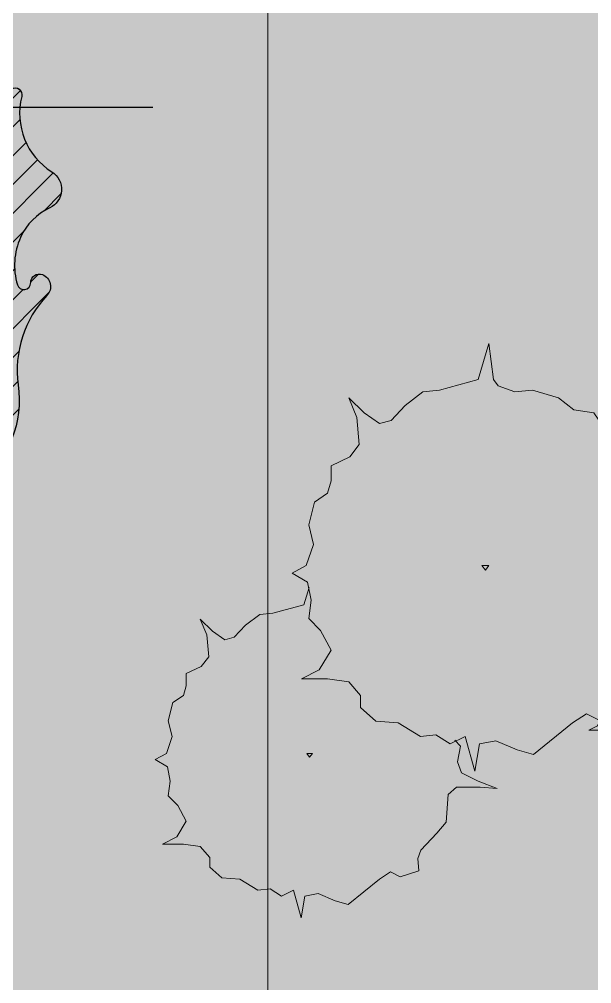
# Model space of a CAD drawing. Header units: millimetres. Extents: x 0 to 71617, y -15450 to 30894.
# Drawn here: x 69710 to 70163, y 13936 to 14699 of the extents above; entities that cross this region are included whole.
import ezdxf

# ---------------------------------------------------------------- set-up
doc = ezdxf.new("R2010")
doc.units = ezdxf.units.MM
doc.layers.add('dwgmodels.com', color=250, linetype='Continuous')
doc.layers.add('tree', color=251, linetype='Continuous', lineweight=0)
pattern_1 = [(217.5000000000001, (0, 0), (8.000156479920525, -244.7066186646712), [0, -193.04, 0, -215.9, 0, -206.375]), (187.5, (0, 0), (-224.7616415690009, -358.4125502841774), [0, -104.14, 0, -173.99, 0, -66.67500000000001]), (147.5000000000001, (156.21, 1.88983318762554e-13), (-395.496185120729, -0.7185923392733595), [0, -63.5, 0, -228.6, 0, -298.45]), (137.5000000000001, (156.21, 1.88983318762554e-13), (-381.7782262361485, -111.4646616286086), [0, -31.75, 0, -149.86, 0, -171.45])]

# ---------------------------------------------------------------- blocks, each defined once
blk = doc.blocks.new('trees top 012')
at = {"layer": 'dwgmodels.com'}
h = blk.add_hatch(dxfattribs=at)
h.set_pattern_fill('ANSI31', color=0, scale=0.02, style=0)
h.set_pattern_definition([(45, (-86.29327647490095, -58.07616994907147), (-0.04490128060534576, 0.04490128060534577), [])])
edge = h.paths.add_edge_path(flags=16)
edge.add_arc((-0.2058768048203348, 2.711881212163014), 0.279387601484564, 180.0598536558406, 239.5319078020225)
edge.add_arc((-0.2180901789200931, 2.691120588253305), 0.2553008829031422, 239.5319078020154, 312.5762618412466)
edge.add_arc((0.1469049574740211, 2.293861150253626), 0.2841771154166837, 103.35943208129589, 132.5762618412467, ccw=False)
edge.add_arc((0.04985340899266077, 2.702524196907795), 0.1358520368612248, 283.3594320812985, 417.7624293085739)
edge.add_arc((0.09093495430241205, 2.479027824378754), 0.3398583124529136, 64.15659649912828, 84.70114526881599, ccw=False)
edge.add_arc((0.3781793466533827, 3.072074467052758), 0.3190905940064416, 244.1565965005169, 291.8869369452579)
edge.add_arc((0.2776831302271034, 3.322231447342823), 0.5886791774142698, 291.8869369452748, 294.6288763587881)
edge.add_arc((0.64198526099986, 2.860770989410454), 0.139935192316655, 211.763717597178, 240.9926625228912)
edge.add_arc((0.8257613808942494, 2.623030973050248), 0.2768160805126054, 155.3714477407938, 184.5784564515696)
edge.add_arc((0.7800052023602007, 2.619366833780887), 0.2309134249181306, 184.5784564519811, 290.5756712230556)
edge.add_arc((1.162734300776364, 1.59981829612844), 0.8581048409542483, 99.51854225026102, 110.575671223053, ccw=False)
edge.add_arc((0.9975961897872452, 2.584686658708769), 0.1405123466170019, 279.518542250269, 313.3855787780923)
edge.add_arc((1.162132499660515, 4.178493885973459), 1.697287667444727, 267.7032928194046, 271.5897462892484)
edge.add_arc((1.209659175883175, 2.466032501196004), 0.0158331045111487, 47.785043254450215, 91.58974628918719, ccw=False)
edge.add_arc((1.305279884821317, 2.571432145518777), 0.1264778402583939, 227.7850432544419, 277.0543552803325)
edge.add_arc((1.788696145847112, 2.63755227126461), 0.50560950993256, 202.2735341231111, 210.0032857384223)
edge.add_arc((1.473209011246226, 2.307713780334232), 0.1445839276639009, 147.8171942949798, 298.6973372449986)
edge.add_arc((1.773720554727149, 2.197358227247541), 0.2316709463641202, 184.0764526603539, 257.9463790683362)
edge.add_arc((1.762127408708764, 2.143066652568962), 0.1761553979503435, 257.9463790684885, 315.7055166110757)
edge.add_arc((1.921205499787533, 2.240155428621463), 0.2225652950165475, 261.4750468844877, 278.2838317346481)
edge.add_arc((1.88155474842597, 2.002550681818214), 0.07378884374355843, -2.743225691089492, 13.608568481029579, ccw=False)
edge.add_arc((2.121626907087546, 1.991047639179868), 0.1665587407135545, 177.256774325643, 243.8669613674349)
edge.add_arc((2.307138080341517, 1.730830717831431), 0.2815429493109561, 156.8501865564639, 204.6365274785288)
edge.add_arc((2.041202056408878, 1.608870561171571), 0.01102541643899687, -54.25140936857753, 24.636527479163988, ccw=False)
edge.add_arc((2.150034963985178, 1.457684272820629), 0.1752590315346481, 125.7485906314592, 243.2875582122439)
edge.add_arc((1.922108884032212, 1.004748757362108), 0.3317921286912233, 44.24882534270989, 63.28755821224371, ccw=False)
edge.add_arc((2.258087373182263, 1.332031086519599), 0.1372444030952734, 224.2488253427027, 280.4316380522941)
edge.add_arc((1.335288394294253, 1.560844048326786), 1.015076627564102, 331.2131641027734, 338.9989110777855, ccw=False)
edge.add_arc((2.343451127126713, 1.006903496371507), 0.1352460362884076, 151.2131641027725, 260.7170542265009)
edge.add_arc((2.504971435495193, 0.8762783673364396), 0.1833590022498504, 180.8905046847824, 234.0813886745693)
edge.add_arc((2.560954880916938, 0.6313352383945485), 0.1898699299109732, 149.4708006119004, 244.6255703287335)
edge.add_arc((2.392797615636582, 0.2767885836457893), 0.2025331743837131, 17.194344734127412, 64.62557032860451, ccw=False)
edge.add_arc((2.550524843615506, 0.2074948826897014), 0.134022531661617, 74.52738082771126, 176.8451424205098)
edge.add_arc((2.598949928733717, 0.2048257710347059), 0.1825211195352094, 176.8451424202145, 233.9154064297628)
edge.add_arc((2.605343510860834, -0.03069930879448179), 0.143943359622319, 142.3021665266092, 205.3471006369713)
edge.add_arc((2.542219440573433, -0.3092146301430319), 0.2269944880989463, 107.1571733420803, 164.0367833431973)
edge.add_arc((2.499215164630769, -0.2969132253256817), 0.1822653889594306, 164.0367833431792, 228.0440454232191)
edge.add_arc((2.456299825690834, -0.3446492840807878), 0.1180745981728981, 228.0440454232169, 269.99998930149)
edge.add_arc((2.584986161992873, -0.5536798856404701), 0.1575854478603129, 144.7471860984789, 271.6166010793826)
edge.add_arc((2.592858768856573, -0.8326277659990495), 0.1214735027135328, 36.44608196056089, 91.61660107947802, ccw=False)
edge.add_arc((2.707686594774103, -1.061714602956066), 0.3017357712817214, 93.25120260619296, 133.065255870094)
edge.add_arc((2.600318454377913, -0.9468389573061842), 0.1444960449540117, 133.0652558698139, 260.831103029643)
edge.add_arc((5.446420887727939, -2.697724283881534), 3.289120303451513, 150.7280061886465, 157.4906213822153)
edge.add_arc((2.319944291098778, -1.554200471874218), 0.1452944651897671, 52.75699716324416, 128.0527054152432)
edge.add_arc((2.340956472547489, -1.581043903558729), 0.1793837830743345, 128.0527054165332, 168.0332025730032)
edge.add_arc((2.279119370259252, -1.56793747034903), 0.1161729785320155, 168.0332025729985, 208.2311179012263)
edge.add_arc((2.443991530216366, -1.984674023671424), 0.4497742738838242, 126.450887941018, 155.8328140907342)
edge.add_arc((2.027683247568007, -1.797864171160555), 0.006526621575256952, 249.5380395704639, 335.8328140908162, ccw=False)
edge.add_arc((1.968382709836845, -1.956792246878628), 0.1631044104520708, 69.538039570426, 154.0317330426448)
edge.add_arc((1.738057010250245, -2.054854434245556), 0.1890177717863929, 63.72010999997379, 91.21857285710678)
edge.add_arc((1.736668920834404, -1.989598038004694), 0.1237466139709269, 91.21857285745399, 174.5116145428063)
edge.add_arc((1.650905226589899, -2.10102387325896), 0.128815038485691, 106.8854978033944, 204.0962191714085)
edge.add_arc((1.713436923246647, -2.552213382701503), 0.4374064576985298, 114.3176646790103, 132.3149684273258)
edge.add_arc((2.067152028676659, -2.940737252084347), 0.9628255027374214, 132.314968427068, 143.3952420308032)
edge.add_arc((1.159543418808667, -2.480733281723396), 0.1765307081922969, 40.27552343464786, 81.97667575987727)
edge.add_arc((1.149861857463307, -2.549418278834054), 0.245894686294586, 81.97667576007058, 132.5264690475869)
edge.add_arc((0.4541444462563504, -1.7908797759004), 0.7833785411282072, 293.3952922779356, 312.52646904758905, ccw=False)
edge.add_arc((0.8422197315593536, -2.687871048126759), 0.1939626324203485, 113.3952922779389, 138.9767829661054)
edge.add_arc((0.6511601768108193, -2.676963581229614), 0.1246996079574289, 68.98162612421399, 107.7203985244973)
edge.add_arc((0.655079772945399, -2.689230219390815), 0.137577249264597, 107.7203985228672, 107.8206864210872)
edge.add_arc((0.4979741321075863, -2.633207369950242), 0.1372711632367375, 33.09464348892188, 119.2593203864716)
edge.add_arc((0.4979741321057531, -2.633207369949773), 0.1372711632354245, 119.2593203858998, 203.9003824390446)
edge.add_arc((0.3032524455095853, -2.598024044400354), 0.1141750801748346, 232.89839691761068, 307.3205556899733, ccw=False)
edge.add_arc((0.1408550792645258, -2.812739365999612), 0.155037798218452, 52.89839691917128, 139.5517274521154)
edge.add_arc((-0.2365113940185353, -2.934359503133017), 0.3415465635239899, 40.58518972247466, 60.58917719883289)
edge.add_arc((0.001557697612696529, -2.51204147470925), 0.1432517548743489, 195.8235223199354, 240.5891771989618, ccw=False)
edge.add_arc((-0.2548510373108712, -2.584711541949275), 0.1232559898869926, 15.82352231994, 150.9232919804893)
edge.add_arc((-0.2220383361163982, -2.602957389631776), 0.1608004211295863, 150.9232919804905, 166.4808112023746)
edge.add_arc((-0.410011400971797, -2.768023685392485), 0.2051099880606141, 81.12954372009061, 81.16487630246398)
edge.add_arc((-0.4216933618538263, -2.843179749286513), 0.2811685322886783, 81.1648750217046, 121.4689138177093)
edge.add_arc((-0.5871326912715631, -2.572878223072394), 0.0357432642602598, 267.63168780203716, 301.46891381772053, ccw=False)
edge.add_arc((-0.5849573773146659, -2.520281560519358), 0.08838489134880022, 201.9189178969903, 267.6316878020437, ccw=False)
edge.add_arc((-0.9785045273565487, -2.678637460504731), 0.3358272611954989, 21.91891789699039, 45.66459959050102)
edge.add_arc((-0.4859810988321556, -2.1745534138566), 0.3689280535986376, 218.6932037114517, 225.6645995904974, ccw=False)
edge.add_arc((-0.7189754195697589, -2.361171691667508), 0.07041049111849508, 178.3211556266668, 218.693203711472, ccw=False)
edge.add_arc((-1.020221268055778, -2.35234225098533), 0.2309647239421034, 358.3211556266501, 388.9812455686503)
edge.add_arc((-0.9080774836613585, -2.290227913904715), 0.1027679250379719, 28.98124556870578, 206.0652531262733)
edge.add_arc((-1.000680306212914, -2.335523952573645), 0.0003194838130303426, -23.398751291832014, 26.065253124650326, ccw=False)
edge.add_arc((-0.6918717884560834, -2.469149340828331), 0.3361600029694264, 156.6012487082525, 158.0683699902338)
edge.add_arc((-1.089592870128968, -2.531784283518725), 0.2068638140393481, 65.46837611148378, 73.33335395621567)
edge.add_arc((-1.406341443756816, -2.268232078983118), 0.3817182679559003, 350.1380380508285, 358.9421418759105)
edge.add_arc((-1.142339154016597, -2.273106935523835), 0.1176709744375403, 358.9421418785198, 476.8377356327164)
edge.add_arc((-1.334049290518507, -2.242070699049464), 0.1570863899039913, 28.08787956469945, 53.75683194282725)
edge.add_arc((-1.373875964977827, -2.053349709479747), 0.1464798881531024, 334.9467446084162, 454.622028762366)
edge.add_arc((-1.389597281101558, -1.858887423665394), 0.04861685806478162, 209.731309232156, 274.6220287620229, ccw=False)
edge.add_arc((-1.587764128049841, -1.972063361394255), 0.1795911437893032, 29.73130923214807, 138.3339790924696)
edge.add_arc((-1.343165964905694, -1.69495305794608), 0.41028500773806, 187.1288854818698, 202.6075265398856, ccw=False)
edge.add_arc((-2.028268992694422, -1.78063792409462), 0.280155471211556, 7.128885481801722, 109.3524136150513)
edge.add_arc((-1.86249499092645, -1.330662331528224), 0.3183480580502603, 173.6844252864824, 215.6734529778359, ccw=False)
edge.add_arc((-2.487798626978488, -1.261456114198779), 0.3107736613148792, 353.6844252863008, 408.8726551792375)
edge.add_arc((-1.855189673004602, -0.5369811255640258), 0.6510257449051812, 190.6952039775792, 228.8726551792382, ccw=False)
edge.add_arc((-1.840503910730561, -0.5342074951360942), 0.6659711334688929, 174.9392898635177, 190.6952039775788, ccw=False)
edge.add_arc((-2.480706951923153, -0.3441125629414259), 0.1333770761293948, 259.9950663552954, 318.1396433496167)
edge.add_arc((-2.594832545498434, -0.2418559707698336), 0.2866123910912463, 318.1396433486827, 391.2799860807874)
edge.add_arc((-2.031421617366036, 0.100433742011397), 0.3726251392533679, 196.2646195946534, 211.2799860807936, ccw=False)
edge.add_arc((-2.523305078435698, -0.04307339440845936), 0.13976498309219, 16.26461959464423, 72.48315100851788)
edge.add_arc((-2.786772842543343, 0.07601299705944342), 0.3058647850825804, 2.660482496529282, 49.67890996306526)
edge.add_arc((-2.744997061452011, 0.5390741109223782), 0.2778770746688241, 304.1875866234559, 335.5356414510259)
edge.add_arc((-2.766151615868864, 0.5486989088407839), 0.3011182430462049, 335.5356414522544, 376.7931037364787)
edge.add_arc((-2.585636140978082, 0.6031760369813597), 0.1125616357223339, 16.79310373647503, 51.19979596412706)
edge.add_arc((-2.901522559975263, 0.8750392157239162), 0.42804974159704, 334.5208031495454, 367.8575071693809)
edge.add_arc((-2.235398149621531, 0.9669681310341218), 0.2443881035152209, 129.502509025616, 187.8575071693307, ccw=False)
edge.add_arc((-2.499980579701784, 1.287903649157947), 0.1715487535924176, 309.5025090256184, 389.0450447829127)
edge.add_arc((-2.342870045578678, 1.564633794418654), 0.1935753044165572, 267.887344464658, 393.5167648434791)
edge.add_arc((-2.138166582438302, 1.70021021451501), 0.05195366232220914, 74.38023285273567, 213.5167648435331, ccw=False)
edge.add_arc((-1.988748920999612, 2.234652205799286), 0.5029822615444139, 254.3802328527354, 315.971111561821)
edge.add_arc((-2.204392407059942, 2.443106923088799), 0.8029080561011651, 315.9711115618211, 330.2993083923709)
edge.add_arc((-1.61895758266698, 2.109171428918003), 0.1289296826505686, 330.2993083923719, 425.9400568645205)
edge.add_arc((-1.468195516073479, 1.410071904866662), 0.822709220769575, 84.18720607947313, 96.8551587706429, ccw=False)
edge.add_arc((-1.370078379962678, 2.373876463092905), 0.1460767199088973, 264.1872060795134, 409.1501317922356)
edge.add_arc((-0.8590430823734181, 2.186611431547895), 0.5111686022266765, 111.14565083473201, 144.3726614842924, ccw=False)
edge.add_arc((-3.959545658493965, 10.20272927544393), 8.083670634882912, 291.1456508347929, 293.7385587848049)
edge.add_arc((-0.4637985594520302, 2.822739615076799), 0.2423580601086877, 184.6711501499032, 194.7006133648731)
edge.add_arc((-0.5914584622720014, 2.789247205833519), 0.1103777878520969, 194.7006133657707, 279.8302069325952)
edge.add_arc((-0.6192700430516567, 2.949754518583042), 0.2732767794743083, 279.830206934785, 299.3646761224172)
edge = h.paths.add_edge_path()
edge.add_line((-0.4095992988482919, 2.75816294569389), (-0.4221565989683711, 2.689467786075419))
edge.add_arc((-0.2371453295370998, 2.655648197493797), 0.1880769374176447, 169.640850334358, 239.5319078020178)
edge.add_arc((-0.2493587036368723, 2.634887573584123), 0.1639902188362373, 239.5319078020168, 312.5762618412423)
edge.add_arc((0.1156364327572277, 2.237628135584423), 0.3754877794836063, 103.3594320812922, 132.5762618412448, ccw=False)
edge.add_arc((0.01858488427589577, 2.646291182238592), 0.04454137279429747, 283.3594320812996, 424.6120786452056)
edge.add_arc((-0.1663433924529443, 2.256621149339026), 0.475866310716804, 64.61207864521455, 85.47822861930209)
edge.add_arc((-0.125957896143845, 2.767286627283873), 0.03639360248817201, 121.95044930511631, 265.47822861930797, ccw=False)
edge.add_arc((0.04347851011405623, 2.495609160104834), 0.356576896771939, 102.53402107249741, 121.9504493051252, ccw=False)
edge.add_arc((0.05966642959371882, 2.42279480970732), 0.4311689765183323, 64.1565965005185, 102.5340210724977, ccw=False)
edge.add_arc((0.3469108219366035, 3.015841452383562), 0.2277799299395137, 244.156596500518, 291.8869369452569)
edge.add_arc((0.2464146055104948, 3.265998432673634), 0.4973685133472829, 291.8869369452589, 305.4301393941329)
edge.add_arc((0.5484883011936432, 2.841412628280914), 0.02370885414768668, -30.649675680397195, 125.4301393941451, ccw=False)
edge.add_arc((0.6107167362900014, 2.804537974734643), 0.04862452824730601, 149.3503243196121, 252.8291000816102)
edge.add_arc((0.5766181017291814, 2.694184705679817), 0.06687681750243443, -30.313920556265998, 72.82910008161701, ccw=False)
edge.add_arc((0.7944928561778255, 2.56679795838307), 0.1855054164461967, 149.6860794437263, 184.5784564519815)
edge.add_arc((0.7487366776434214, 2.563133819111684), 0.1396027608512055, 184.5784564519809, 290.5756712230551)
edge.add_arc((1.131465776059599, 1.543585281459244), 0.949415505021175, 99.51854225026221, 110.57567122305429, ccw=False)
edge.add_arc((0.9663276650704802, 2.528453644039573), 0.04920168255007541, 279.5185422502612, 443.4081160271757)
edge.add_arc((0.9834466598307472, 2.676592577632924), 0.09992310957979525, 202.4947090795199, 263.4081160271727, ccw=False)
edge.add_arc((0.9109632448785447, 2.646576805627042), 0.0214706270681389, 76.02460532724172, 202.4947090795302, ccw=False)
edge.add_arc((0.253804788735124, 0.006027889869017145), 2.742565225385453, 73.6279336885678, 76.02460532724172, ccw=False)
edge.add_arc((1.009541130150296, 2.578429333277747), 0.061448554334582, -3.3254483172343043, 73.62793368856683, ccw=False)
edge.add_arc((1.043417812430746, 2.576460919092547), 0.02751473261148258, 289.929157501788, 356.67455168276535, ccw=False)
edge.add_arc((1.058535011410981, 2.534766425337622), 0.01683569596015089, 109.9291575017707, 267.3913103404923)
edge.add_arc((1.130863974945612, 4.12226087130432), 1.605977003377812, 267.3913103404668, 271.5897462891849)
edge.add_arc((1.178390651166396, 2.409799486526794), 0.1071437685780828, 47.785043254451125, 91.58974628918702, ccw=False)
edge.add_arc((1.274011360104538, 2.515199130849588), 0.03516717619147879, 227.7850432544411, 349.0544585008753)
edge.add_arc((1.425369208119804, 2.485927416321019), 0.1189951779266965, 130.9945213199434, 169.0544585008762, ccw=False)
edge.add_arc((1.358955958844973, 2.562341876152907), 0.01775344072982867, -27.680480081324788, 130.9945213199265, ccw=False)
edge.add_arc((1.497470144666337, 2.489680489316306), 0.1386622132526665, 152.3195199186636, 199.4182906433005)
edge.add_arc((1.757427621131427, 2.581319256593162), 0.4142988458654584, 199.4182906432997, 210.2064867169585)
edge.add_arc((1.323010036534114, 2.328416337927187), 0.08837254189908456, -32.89864613797391, 30.206486716955908, ccw=False)
edge.add_arc((1.44194048652848, 2.251480765666059), 0.05327326359832443, 147.1013538620257, 319.7268618513275)
edge.add_arc((1.535319266878645, 2.172365035569072), 0.0691150339160359, -8.576724901348086, 139.7268618513338, ccw=False)
edge.add_arc((1.742452030009872, 2.141125212578928), 0.1403602822976723, 171.4232750986567, 257.9463790684877)
edge.add_arc((1.730858883991985, 2.086833637899751), 0.08484473388340627, 257.9463790684905, 333.2197055588271)
edge.add_arc((1.83136990346199, 2.03610525006647), 0.02774227410180782, 68.38588885796361, 153.2197055588202, ccw=False)
edge.add_arc((1.889936975069944, 2.183922413952239), 0.1312546309497113, 248.3858888579595, 282.4938414888321)
edge.add_arc((1.93411728015802, 1.98453651719003), 0.07296739329190909, 24.508395937751516, 102.49384148883479, ccw=False)
edge.add_arc((1.850286223711251, 1.946317667127346), 0.1650995078073935, -2.743225674360815, 24.508395937748617, ccw=False)
edge.add_arc((2.090358382370766, 1.934814624510658), 0.0752480766466226, 177.2567743256398, 263.9959144074606)
edge.add_arc((2.0772371863318, 1.81006035738703), 0.05019431232555776, -34.2930779296982, 83.9959144074586, ccw=False)
edge.add_arc((2.275869555624695, 1.674597703165766), 0.1902322852454681, 145.706922070294, 204.6365274791867)
edge.add_arc((2.009933531692099, 1.552637546502361), 0.1023360805059251, -54.25140936854291, 24.636527479188715, ccw=False)
edge.add_arc((2.118766439268398, 1.401451258151425), 0.08394836746771625, 125.7485906314597, 243.2875582122434)
edge.add_arc((1.890840359315419, 0.9485157426929121), 0.4231027927581506, 44.24882534270802, 63.28755821224172, ccw=False)
edge.add_arc((2.226818848465484, 1.27579807185041), 0.04593373902835982, 224.2488253427011, 334.4784177021)
edge.add_arc((2.30458291348441, 1.238670552542104), 0.0402387768816298, 21.424339417373574, 154.4784177021075, ccw=False)
edge.add_arc((2.174457755750424, 1.187611283031579), 0.1800229164620665, -20.010825995581683, 21.424339417383578, ccw=False)
edge.add_arc((1.304019869577445, 1.504611033657611), 1.106387291631064, 331.2131641027727, 339.9891740044181, ccw=False)
edge.add_arc((2.312182602409933, 0.9506704817023035), 0.04393537222148297, 151.2131641027746, 268.1734940117352)
edge.add_arc((2.308432104176376, 0.833060726412981), 0.07373416834111711, -4.502852531161693, 88.17349401173823, ccw=False)
edge.add_arc((2.473702910779508, 0.8200453526651472), 0.09204833818187767, 175.4971474688424, 247.6978328154606)
edge.add_arc((2.417206301283983, 0.6823072247183788), 0.05682630295881999, -43.62448422799139, 67.69783281546239, ccw=False)
edge.add_arc((2.529686356200344, 0.5751022237247199), 0.09855926584355407, 136.3755157720101, 244.6255703286034)
edge.add_arc((2.361529090919802, 0.2205555689765788), 0.2938438384506492, 11.921808418520527, 64.62557032860411, ccw=False)
edge.add_arc((2.549260514851625, 0.2601914202109867), 0.1019738610322239, -36.46409592587361, 11.921808418520015, ccw=False)
edge.add_arc((2.580818829366592, 0.2368700856440853), 0.06273342447747701, 234.2793641152955, 323.5359040741276, ccw=False)
edge.add_arc((2.51925631889786, 0.1512618680198727), 0.04271186759385738, 54.27936411529122, 176.8451424202233)
edge.add_arc((2.567681404016952, 0.1485927563655096), 0.0912104554682979, 176.8451424202119, 254.1018150234606)
edge.add_arc((2.456742881242619, -0.2409067831037746), 0.3137799729150619, 51.18404536166821, 74.10181502346171, ccw=False)
edge.add_arc((2.62143817840473, -0.03618390940147265), 0.05103295404663376, -39.57178828228092, 51.184045361670485, ccw=False)
edge.add_arc((2.64262302736546, -0.05369197776708745), 0.02354968125419003, 205.8696943098342, 320.4282117177118, ccw=False)
edge.add_arc((2.574074986144694, -0.08693232345772373), 0.05263269555852841, 25.86969430984126, 207.5978340435002)
edge.add_arc((2.600809924100943, -0.07295692251575758), 0.08280004113305248, 207.5978340435029, 272.8575031848038)
edge.add_arc((2.607036478659381, -0.1977020021079881), 0.04210033862673768, -35.05753248237511, 92.85750318479279, ccw=False)
edge.add_arc((2.59230011640139, -0.1873614224556519), 0.06010278179829313, 245.4492353596284, 324.94246751762205, ccw=False)
edge.add_arc((2.510950915856597, -0.3654476448122992), 0.1356838240319826, 65.44923535962886, 164.0367833431779)
edge.add_arc((2.46794663991399, -0.353146239994885), 0.09095472489250243, 164.0367833431807, 228.0440454232199)
edge.add_arc((2.425031300974041, -0.4008822987499983), 0.02676393410595636, 228.0440454232242, 337.9200345873003)
edge.add_arc((2.572366893305556, -0.4606490740374056), 0.1322324312485144, 90.2618085954889, 157.9200345873018, ccw=False)
edge.add_arc((2.572051757032455, -0.3916832224036426), 0.0632658596181861, -41.83141278183223, 90.26180859549208, ccw=False)
edge.add_arc((7.526143669762902, -4.82604243770551), 6.585536162559477, 138.1685872181677, 139.7053247618444)
edge.add_arc((2.553717637275753, -0.6099129003090411), 0.06627478379402287, 139.7053247618436, 271.616601079499)
edge.add_arc((2.561590244139808, -0.8888607806682742), 0.2127841667804738, 2.8494304821292076, 91.61660107949137, ccw=False)
edge.add_arc((2.738669797442014, -0.8800470028181095), 0.03548540514436256, -104.66386662178559, 2.849430482130117, ccw=False)
edge.add_arc((2.676418070055874, -1.11794761762588), 0.2104251072142527, 75.33613337820478, 133.0652558698141)
edge.add_arc((2.569049929661134, -1.003071971975388), 0.05318538088709203, 133.0652558698159, 270.6645622695708)
edge.add_arc((2.570552858992471, -1.132642442510608), 0.07639380583397933, -29.681515582051702, 90.66456226957479, ccw=False)
edge.add_arc((5.415152363010378, -2.753957298552272), 3.197809639384457, 150.3184844179456, 158.6416380826736)
edge.add_arc((2.387667746646471, -1.570036369858769), 0.05293363988547052, 202.1996218447676, 338.6416380826708, ccw=False)
edge.add_arc((2.288675766386092, -1.610433486543386), 0.05398380112534154, 22.19962184476294, 128.052705416525)
edge.add_arc((2.309687947830682, -1.637276918227926), 0.08807311900737329, 128.0527054165339, 168.0332025730033)
edge.add_arc((2.247850845542459, -1.624170485018219), 0.02486231446507756, 168.0332025730046, 271.9314417418748)
edge.add_arc((2.249848162739752, -1.683398000017611), 0.03439886852168157, -65.50682298635422, 91.93144174187859, ccw=False)
edge.add_arc((2.412723005499984, -2.040907038340123), 0.3584636098170557, 114.4931770136462, 155.8328140908141)
edge.add_arc((1.996414722851227, -1.854097185829758), 0.09783728564218003, 249.5380395704246, 335.83281409081206, ccw=False)
edge.add_arc((1.937114185120066, -2.013025261547831), 0.07179374638513461, 69.53803957043145, 202.6990871583044)
edge.add_arc((1.833594231929851, -2.05632665813166), 0.04041762404858208, -156.64300174863092, 22.699087158307975, ccw=False)
edge.add_arc((1.706788485534616, -2.111087448915008), 0.09770710771973493, 23.3569982513669, 91.21857285745473)
edge.add_arc((1.705400396117625, -2.045831052673897), 0.03243594990399494, 91.21857285745611, 193.6046259861182)
edge.add_arc((1.621694055360166, -2.066088901778748), 0.05368682253952651, -91.2927527862746, 13.604625986119174, ccw=False)
edge.add_arc((1.619636701872054, -2.15725688793048), 0.03750437441685214, 88.70724721372181, 239.6609484168338)
edge.add_arc((1.577094245596996, -2.229945797379877), 0.0467187705188335, -74.48501031054047, 59.66094841683338, ccw=False)
edge.add_arc((1.682168398528205, -2.608446397371793), 0.3460957936312847, 105.5149896894593, 132.3149684270689)
edge.add_arc((2.035883503959894, -2.99697026675355), 0.8715148386705025, 132.3149684270685, 152.1997798347005)
edge.add_arc((1.237617082871125, -2.576088208099506), 0.0309102198993169, 160.3131266659339, 332.19977983470784, ccw=False)
edge.add_arc((1.128274894092428, -2.536966296392904), 0.08522004412559384, 340.3131266659339, 441.9766757600659)
edge.add_arc((1.118593332746514, -2.605651293503243), 0.1545840222276406, 81.97667576006877, 132.5264690475864)
edge.add_arc((0.4228759215395854, -1.847112790569611), 0.8746892051951249, 293.3952922779347, 312.52646904758853, ccw=False)
edge.add_arc((0.8109512068425602, -2.744104062795962), 0.102651968353414, 113.3952922779366, 177.5497839658235)
edge.add_arc((0.6490823045890011, -2.73717762363507), 0.05936505876478926, 296.67916655917, 357.5497839658217, ccw=False)
edge.add_arc((0.6649532959370106, -2.768762182794518), 0.02401717702252578, 141.717196680343, 296.6791665591744, ccw=False)
edge.add_arc((0.6198916520846893, -2.733196595898569), 0.03338894388741879, 321.7171966803439, 467.7203985204364)
edge.add_arc((0.6238112482199796, -2.745463234052082), 0.04626658518746811, 107.7203985204553, 194.8840585916926)
edge.add_arc((0.554128197565845, -2.763983701206044), 0.02583567033943395, -107.9493003255622, 14.884058591695009, ccw=False)
edge.add_arc((0.5648355777393448, -2.73093028212844), 0.06058011598043236, 157.0810881056111, 252.0506996744498, ccw=False)
edge.add_arc((0.4667056073889597, -2.689440384618983), 0.04596049916849586, 337.081088105614, 479.2593203858927)
edge.add_arc((0.4667056073889597, -2.689440384618983), 0.04596049916849528, 119.2593203858928, 204.8411062939943)
edge.add_arc((0.3447031938215162, -2.745919666515306), 0.08848093120103744, -51.573756013435116, 24.841106294003794, ccw=False)
edge.add_arc((0.2719839207888981, -2.654257059069558), 0.2054857442394151, 232.8983969191759, 308.42624398656227, ccw=False)
edge.add_arc((0.1095865545477466, -2.868972380668829), 0.06372713415153934, 52.89839691917071, 181.8030478815322)
edge.add_arc((0.001791363359686216, -2.872365720924499), 0.04412145416264924, -156.31902130668925, 1.8030478815337005, ccw=False)
edge.add_arc((-0.267779918734675, -2.990592517802732), 0.2502358994571973, 23.68097869331504, 60.58917719896795)
edge.add_arc((-0.02971082710408268, -2.568274489378439), 0.2345624189412832, 195.8235223199412, 240.5891771989667, ccw=False)
edge.add_arc((-0.2861195620276504, -2.640944556618479), 0.03194532582005939, 15.82352231993523, 150.92329198049)
edge.add_arc((-0.2533068608331774, -2.659190404300986), 0.06948975706266419, 150.9232919804874, 231.2862847264717)
edge.add_arc((-0.3490146750558836, -2.778594697183443), 0.08353759625054938, -38.11894519059689, 51.286284726469376, ccw=False)
edge.add_arc((-0.3227492083218237, -2.799203481821564), 0.05015201931950622, 255.5798602868025, 321.8810548094017, ccw=False)
edge.add_arc((-0.3295518033702081, -2.825659230718379), 0.0228356881404558, 143.3795350024153, 255.5798602868116, ccw=False)
edge.add_arc((-0.3833545742221531, -2.785671942120722), 0.04419953693367483, 323.3795350024337, 393.6680483205756)
edge.add_arc((-0.4412799302177177, -2.824256699348595), 0.113799323984695, 33.66804832058026, 81.16487502170344)
edge.add_arc((-0.4529618865706055, -2.899412763955709), 0.1898578682217434, 81.16487502170543, 121.46891381771)
edge.add_arc((-0.6184012159883423, -2.62911123774159), 0.1270539283271941, 267.63168780204387, 301.46891381771144, ccw=False)
edge.add_arc((-0.6162259020314451, -2.576514575188561), 0.1796955554157282, 201.9189178969919, 267.631687802045, ccw=False)
edge.add_arc((-1.009773052073314, -2.734870475173942), 0.2445165971285606, 21.91891789699203, 45.66459959050337)
edge.add_arc((-0.5172496235489348, -2.230786428525761), 0.4602387176655984, 218.6932037114566, 225.6645995905025, ccw=False)
edge.add_arc((-0.7502439442865381, -2.417404706336725), 0.1617211551854204, 178.3211556266545, 218.6932037114588, ccw=False)
edge.add_arc((-1.051489792772557, -2.408575265654548), 0.1396540598751797, 358.3211556266534, 388.9812455686542)
edge.add_arc((-0.9393460083781804, -2.346460928573833), 0.01145726097103534, 28.98124556865884, 206.0652531263269)
edge.add_arc((-1.031948830929707, -2.391756967242841), 0.09163014787997685, -23.39875129177011, 26.06525312631271, ccw=False)
edge.add_arc((-0.7231403131729195, -2.525382355497655), 0.2448493389024936, 156.6012487082293, 182.6621874072078)
edge.add_arc((-0.9911878761466255, -2.537845870631841), 0.0234878281572404, -158.8482603216603, 2.6621874072025093, ccw=False)
edge.add_arc((-1.120861394864079, -2.588017298181086), 0.1155531499711221, 21.15173967834738, 88.48142543006865)
edge.add_arc((-1.116570655173504, -2.426165709090533), 0.04635530360134822, 162.4225507144965, 268.4814254300712, ccw=False)
edge.add_arc((-1.437609968475272, -2.324465093669701), 0.2904076038903285, 342.4225507144965, 358.9421418785231)
edge.add_arc((-1.173607678733376, -2.329339950193045), 0.02636031037061218, 358.9421418785174, 487.9684294269039)
edge.add_arc((-1.23478667124553, -2.250945411760974), 0.07308099282268925, 199.9413933072789, 307.9684294269166, ccw=False)
edge.add_arc((-1.365317815240815, -2.298303713712279), 0.06577572583517899, 19.94139330727475, 106.0683649521709)
edge.add_arc((-1.393556822596921, -2.200264244334107), 0.03624965871402785, 97.28203184868022, 286.0683649521699, ccw=False)
edge.add_arc((-1.40514448969563, -2.109582724147465), 0.05516922408461247, 277.2820318486757, 454.6220287620123)
edge.add_arc((-1.420865805818337, -1.915120438334604), 0.1399275221317067, 209.7313092321468, 274.62202876201786, ccw=False)
edge.add_arc((-1.61903265276662, -2.028296376063459), 0.08828047972236289, 29.73130923215043, 155.4316058748803)
edge.add_arc((-1.75688859589485, -1.965272959353932), 0.06329858251748897, 209.2388562854803, 335.4316058748759, ccw=False)
edge.add_arc((-1.374434489622345, -1.751186072615738), 0.5015956718050569, 187.1288854818041, 209.2388562854802, ccw=False)
edge.add_arc((-2.059537517411187, -1.83687093876383), 0.1888448071446161, 7.128885481804152, 110.9246285127252)
edge.add_arc((-2.156000697567166, -1.584584294735727), 0.08125461136784387, 217.0110156099378, 290.9246285127229, ccw=False)
edge.add_arc((-1.893763515642974, -1.386895346198465), 0.4096587221175618, 173.6844252863017, 217.0110156099407, ccw=False)
edge.add_arc((-2.519067151695268, -1.317689128867983), 0.2194629972479456, 353.6844252863007, 408.8726551792381)
edge.add_arc((-1.886458197721367, -0.5932141402332363), 0.74233640897212, 190.6952039775781, 228.8726551792368, ccw=False)
edge.add_arc((-1.87177243544734, -0.5904405098053047), 0.757281797535821, 171.5891968716923, 190.695203977578, ccw=False)
edge.add_arc((-2.562260307315995, -0.488345097648569), 0.05928683023221802, 60.25541778397201, 171.5891968716898, ccw=False)
edge.add_arc((-2.511975476637602, -0.4003455776098193), 0.04206641206127344, 240.2554177839868, 318.1396433486915)
edge.add_arc((-2.626101070215228, -0.2980889854390441), 0.1953017270243322, 318.1396433486843, 391.2799860807884)
edge.add_arc((-2.062690142082801, 0.04420072734216518), 0.4639358033202969, 196.2646195946485, 211.2799860807879, ccw=False)
edge.add_arc((-2.554573603152463, -0.09930640907766985), 0.04845431902525729, 16.26461959464985, 119.7477512741376)
edge.add_arc((-2.589291971171278, -0.0385563293657043), 0.02151665540629174, 165.6932215121269, 299.74775127414796, ccw=False)
edge.add_arc((-2.818041367260278, 0.01977998239052425), 0.2145541210155376, 345.6932215121325, 417.9437744329585)
edge.add_arc((-2.670207978181551, 0.2558470575409757), 0.06398200751466056, 115.04322307261, 237.9437744329557, ccw=False)
edge.add_arc((-2.776265586172784, 0.4828410962484497), 0.1865664106035795, 295.0432230726027, 335.5356414522547)
edge.add_arc((-2.797420140585643, 0.4924658941715805), 0.2098075789792833, 335.5356414522557, 376.7931037364782)
edge.add_arc((-2.616904665694861, 0.5469430223121492), 0.02125097165541084, 16.79310373647245, 180.8215969379171)
edge.add_arc((-2.664700110035156, 0.5462576091319207), 0.0265493870348066, -111.5267688717131, 0.821596937892707, ccw=False)
edge.add_arc((-2.659683220106942, 0.5589762970342562), 0.04022177550606346, 136.4272093114497, 248.4732311282944, ccw=False)
edge.add_arc((-2.932791084691985, 0.8188062010550894), 0.336739077530004, 316.4272093114571, 367.8575071693315)
edge.add_arc((-2.26666667433831, 0.9107351163649184), 0.3356987675821438, 129.5025090256152, 187.8575071693314, ccw=False)
edge.add_arc((-2.531249104418549, 1.231670634488744), 0.08023808952548768, 309.5025090256166, 389.5600828173489)
edge.add_arc((-2.382776455012973, 1.315878072444441), 0.09045174681098853, 87.43104253662852, 209.5600828173513, ccw=False)
edge.add_arc((-2.374138570295599, 1.508400779749188), 0.1022646403498923, 267.4310425366238, 393.5167648435221)
edge.add_arc((-2.169435107155081, 1.643977199845807), 0.1432643263891445, 74.3802328527322, 213.5167648435244, ccw=False)
edge.add_arc((-2.020017445716391, 2.178419191130068), 0.411671597477467, 254.380232852736, 315.9711115618219)
edge.add_arc((-2.235660931776735, 2.386873908419588), 0.7115973920342411, 315.9711115618221, 330.2993083923719)
edge.add_arc((-1.650226107383759, 2.052938414248807), 0.0376190185836399, 330.2993083923639, 476.9568998366631)
edge.add_arc((-1.716963726785579, 2.184162302803124), 0.1096006090844698, 210.3983468234216, 296.9568998366538, ccw=False)
edge.add_arc((-1.754249255131285, 2.162288459349178), 0.06637242786589265, 107.49239593646601, 210.3983468234199, ccw=False)
edge.add_arc((-1.499464040789761, 1.353838890197473), 0.9140198848364389, 84.18720607950718, 107.4923959364661, ccw=False)
edge.add_arc((-1.401346904679443, 2.317643448423702), 0.05476605584196987, 264.1872060795109, 422.4144482785877)
edge.add_arc((-1.347764467308778, 2.420200178774643), 0.06094462013416759, 147.6434735520233, 242.4144482785954, ccw=False)
edge.add_arc((-0.8903116070897426, 2.130378416879047), 0.6024792662934384, 111.14565083479391, 147.6434735520234, ccw=False)
edge.add_arc((-3.990814183210802, 10.14649626077471), 7.992359970815992, 291.1456508347933, 294.4693724944312)
edge.add_arc((-0.665849125540376, 2.840178912443577), 0.03494753726252928, -23.334501628931207, 114.4693724944282, ccw=False)
edge.add_arc((-0.4950670841694631, 2.766506600411361), 0.1510473960420875, 156.6654983710591, 194.7006133657736)
edge.add_arc((-0.6227269869887948, 2.733014191164315), 0.01906712378516105, 194.7006133657695, 279.8302069326031)
edge.add_arc((-0.6505385677584314, 2.893521503917533), 0.1819661154093159, 279.8302069325777, 326.8613682639241)
edge.add_arc((-0.4573989283835544, 2.767429710154573), 0.04868960368782532, -10.971650308525682, 146.8613682639206, ccw=False)
at = {"layer": 'dwgmodels.com', "color": 0}
blk.add_lwpolyline([(-2.57861578483832, -0.05723748311104515, -0.6622277818413084), (-2.610141319848168, -0.03323927006358218, 0.3261287863297235), (-2.704166506509154, 0.2016205359908199, -0.5943501180200941), (-2.697291680096129, 0.3138140341415223, 0.1785432062024832), (-2.606449283441151, 0.4055788875558264, 0.1819898189019492), (-2.596559957043638, 0.5530827801409188, 0.8695050338471988), (-2.638153452540081, 0.5466383029237463, -0.5336607787614027), (-2.674442032793962, 0.5215601417944455, -0.5319670386618652), (-2.688823867285038, 0.5867001839713666, 0.2282513998033317), (-2.599213608211159, 0.864841769048148, -0.2602708195146931), (-2.480208692036541, 1.169759187125798, 0.3642547526258199)], format="xyb", dxfattribs=at)
blk.add_lwpolyline([(-1.619720833822157, 0), (-3.019157793091267, 0)], dxfattribs=at)
blk = doc.blocks.new('b-tree01')
at = {"color": 0}
blk.add_blockref('trees top 012', (0, 0), dxfattribs=at)
blk = doc.blocks.new('trees top 024')
at = {"color": 0}
for p, q in [((-1.515287709681818, 2.857804842584613), (-1.577289105986239, 2.629255639178965)), ((-1.48427431153036, 2.678938039919288), (-1.515287709681818, 2.857804842584613)), ((-1.236243326314163, 2.71868904051162), (-1.375765517997991, 2.659049839622938)), ((-1.12773453278178, 2.748483240955593), (-1.236243326314163, 2.71868904051162)), ((-0.8719311480288532, 2.539822237846309), (-1.12773453278178, 2.748483240955593)), ((-1.871852888428872, 2.629255639178965), (-2.019122079650938, 2.539822237846309)), ((-1.771091094434741, 2.619298839030591), (-1.871852888428872, 2.629255639178965)), ((-1.678050899980366, 2.678938039919288), (-1.771091094434741, 2.619298839030591)), ((-1.577289105986239, 2.629255639178965), (-1.678050899980366, 2.678938039919288)), ((-1.375765517997991, 2.659049839622938), (-1.48427431153036, 2.678938039919288)), ((-2.019122079650938, 2.539822237846309), (-2.166391270873017, 2.529865437697936)), ((-0.7789417535714627, 2.480183036957598), (-0.8719311480288532, 2.539822237846309)), ((-2.166391270873017, 2.529865437697936), (-2.267153064867134, 2.44043203636528)), ((-0.7014209581920596, 2.519934037549945), (-0.7789417535714627, 2.480183036957598)), ((-0.546404767431742, 2.470251636809621), (-0.7014209581920596, 2.519934037549945)), ((-0.5541517669699836, 2.37088683532896), (-0.546404767431742, 2.470251636809621)), ((-2.267153064867134, 2.44043203636528), (-2.267153064867134, 2.360955435180969)), ((-2.267153064867134, 2.360955435180969), (-2.344673860246541, 2.271522033848314)), ((-0.530885368356774, 2.301316234292287), (-0.5541517669699836, 2.37088683532896)), ((-0.3991101762111775, 2.162200432219294), (-0.530885368356774, 2.301316234292287)), ((-2.654706241767173, 2.251633833551963), (-2.538450448696551, 2.192020032663649)), ((-2.484196051930368, 2.251633833551963), (-2.654706241767173, 2.251633833551963)), ((-2.344673860246541, 2.271522033848314), (-2.484196051930368, 2.251633833551963)), ((-2.538450448696551, 2.192020032663649), (-2.460929653317159, 2.062835630738647)), ((-0.3216147808302736, 2.072767030886624), (-0.3991101762111775, 2.162200432219294)), ((-2.460929653317159, 2.062835630738647), (-2.530703449158313, 1.933651228813645)), ((-0.3060953817552949, 1.844217827480989), (-0.3216147808302736, 2.072767030886624)), ((-2.530703449158313, 1.933651228813645), (-2.608198844539228, 1.85414922762898)), ((-2.608198844539228, 1.85414922762898), (-2.592704845462752, 1.734921625852351)), ((-0.2363469859126219, 1.784604026592675), (-0.3060953817552949, 1.844217827480989)), ((-0.0425703974626046, 1.784604026592675), (-0.2363469859126219, 1.784604026592675)), ((-0.05806439653909479, 1.734921625852351), (0.0969517942212228, 1.794535426740666)), ((0.0969517942212228, 1.794535426740666), (-0.0425703974626046, 1.784604026592675)), ((-2.592704845462752, 1.734921625852351), (-2.615945844077476, 1.61566862407534)), ((-0.2285999863743804, 1.575917623483008), (-0.1975865882229222, 1.665351024815664)), ((-0.1975865882229222, 1.665351024815664), (-0.05806439653909479, 1.734921625852351)), ((1.562303106879465, 1.694662625252448), (1.523542709189769, 1.551813023123813)), ((1.581657905725837, 1.582877223586706), (1.562303106879465, 1.694662625252448)), ((-2.615945844077476, 1.61566862407534), (-2.716733038070089, 1.556054823187026)), ((-0.0871981948025855, 1.652016024616941), (-0.1647189901819885, 1.366342220360096)), ((-0.0484631971113707, 1.4284452212855), (-0.0871981948025855, 1.652016024616941)), ((1.736699496484629, 1.607718423956868), (1.649501301682047, 1.57045662340164)), ((1.804517492442365, 1.626336624234312), (1.736699496484629, 1.607718423956868)), ((1.964385082913509, 1.495907622290758), (1.804517492442365, 1.626336624234312)), ((-2.716733038070089, 1.556054823187026), (-2.623692843615714, 1.506372422446688)), ((-2.623692843615714, 1.506372422446688), (-2.577210846386262, 1.367256620373723)), ((-1.445539313839141, 1.536166622890661), (-1.46878031245387, 1.506372422446688)), ((-1.46878031245387, 1.506372422446688), (-1.422272915225921, 1.506372422446688)), ((-1.422272915225921, 1.506372422446688), (-1.445539313839141, 1.536166622890661)), ((-0.2053335877611637, 1.446733221558006), (-0.2285999863743804, 1.575917623483008)), ((0.3972305763231994, 1.515389422581052), (0.2615945844077423, 1.478127622025823)), ((0.7169657572655019, 1.254556818694354), (0.3972305763231994, 1.515389422581052)), ((1.339443520162934, 1.551813023123813), (1.247393925649526, 1.495907622290758)), ((1.402435516408321, 1.545615423031464), (1.339443520162934, 1.551813023123813)), ((1.460550712944386, 1.582877223586706), (1.402435516408321, 1.545615423031464)), ((1.523542709189769, 1.551813023123813), (1.460550712944386, 1.582877223586706)), ((1.649501301682047, 1.57045662340164), (1.581657905725837, 1.582877223586706)), ((-0.2906775826742667, 1.4284452212855), (-0.4069587757433801, 1.353921620175015)), ((-0.1647189901819885, 1.366342220360096), (-0.2906775826742667, 1.4284452212855)), ((-0.2501645850890348, 1.397482620824107), (-0.2053335877611637, 1.446733221558006)), ((0.0871981948025784, 1.403604020915324), (-0.0484631971113707, 1.4284452212855)), ((0.2615945844077423, 1.478127622025823), (0.0871981948025784, 1.403604020915324)), ((1.155369731134591, 1.489710022198409), (1.092377734889208, 1.433804621365354)), ((1.092377734889208, 1.433804621365354), (1.092377734889208, 1.384122220625031)), ((1.247393925649526, 1.495907622290758), (1.155369731134591, 1.489710022198409)), ((2.022525679448066, 1.458645821735516), (1.964385082913509, 1.495907622290758)), ((2.070963476560951, 1.483487022105678), (2.022525679448066, 1.458645821735516)), ((2.167864470785194, 1.452448221643166), (2.070963476560951, 1.483487022105678)), ((2.16301307107436, 1.390345220717762), (2.167864470785194, 1.452448221643166)), ((-2.577210846386262, 1.367256620373723), (-2.608198844539228, 1.238072218448721)), ((-0.5329173682356547, 1.366342220360096), (-0.7169911572639975, 1.254556818694354)), ((-0.4069587757433801, 1.353921620175015), (-0.5329173682356547, 1.366342220360096)), ((1.092377734889208, 1.384122220625031), (1.043939937776322, 1.328242219792358)), ((2.177541870208383, 1.346860420069788), (2.16301307107436, 1.390345220717762)), ((0.9567417429737404, 1.315821619607277), (0.8501633493263121, 1.315821619607277)), ((0.8501633493263121, 1.315821619607277), (0.9228073449963929, 1.278559819052035)), ((0.9228073449963929, 1.278559819052035), (0.9597389427950915, 1.216990218134569)), ((1.043939937776322, 1.328242219792358), (0.9567417429737404, 1.315821619607277)), ((2.259888665300135, 1.259916218774222), (2.177541870208383, 1.346860420069788)), ((-2.608198844539228, 1.238072218448721), (-2.569438446849531, 1.088999616227355)), ((-0.9010903462908324, 1.242136218509273), (-1.027048938783111, 1.130325416843164)), ((-0.7169911572639975, 1.254556818694354), (-0.9010903462908324, 1.242136218509273)), ((0.8332469503346047, 1.180007817583487), (0.7169657572655019, 1.254556818694354)), ((0.930122544560362, 1.229715618324192), (0.8332469503346047, 1.180007817583487)), ((1.123899133010386, 1.167587217398406), (0.930122544560362, 1.229715618324192)), ((2.308351862411499, 1.204036217941535), (2.259888665300135, 1.259916218774222)), ((2.318029261834674, 1.061161215812533), (2.308351862411499, 1.204036217941535)), ((-1.027048938783111, 1.130325416843164), (-1.027048938783111, 1.030960615362517)), ((1.114221733587208, 1.043381215547598), (1.123899133010386, 1.167587217398406)), ((-2.569438446849531, 1.088999616227355), (-2.484196051930368, 1.029385815339054)), ((-1.027048938783111, 1.030960615362517), (-1.123924533008871, 0.9191752136967892)), ((1.143279331855233, 0.9564370142520175), (1.114221733587208, 1.043381215547598)), ((2.3616410592352, 1.02389941525729), (2.318029261834674, 1.061161215812533)), ((-2.484196051930368, 1.029385815339054), (-2.460929653317159, 0.9498838141543757)), ((1.307998322037218, 0.7825232116605036), (1.143279331855233, 0.9564370142520175)), ((2.482748252016663, 1.02389941525729), (2.3616410592352, 1.02389941525729)), ((2.38584725779241, 0.9493758141468049), (2.473045452594992, 0.9928606147947789)), ((2.473045452594992, 0.9928606147947789), (2.569946446819245, 1.030122415350021)), ((2.569946446819245, 1.030122415350021), (2.482748252016663, 1.02389941525729)), ((-2.460929653317159, 0.9498838141543757), (-2.460929653317159, 0.8505190126737148)), ((-1.29832092261405, 0.8943340133266133), (-1.511477709908906, 0.8943340133266133)), ((-1.511477709908906, 0.8943340133266133), (-1.366164318570259, 0.8197850122157462)), ((-1.123924533008871, 0.9191752136967892), (-1.29832092261405, 0.8943340133266133)), ((2.366467058947549, 0.893495813314118), (2.38584725779241, 0.9493758141468049)), ((2.380995858081572, 0.8127492121109157), (2.366467058947549, 0.893495813314118)), ((-2.460929653317159, 0.8505190126737148), (-2.336901460709811, 0.7909052117854145)), ((-1.366164318570259, 0.8197850122157462), (-1.269263324346007, 0.6583172098096952)), ((1.60588950428151, 0.8686546129439705), (1.591360705147501, 0.8500110126661582)), ((1.591360705147501, 0.8500110126661582), (1.62041830341553, 0.8500110126661582)), ((1.62041830341553, 0.8500110126661582), (1.60588950428151, 0.8686546129439705)), ((2.347086860102703, 0.7754874115556589), (2.380995858081572, 0.8127492121109157)), ((-2.336901460709811, 0.7909052117854145), (-2.27490006440539, 0.7114032106007357)), ((1.404899316261471, 0.6707378099947761), (1.307998322037218, 0.7825232116605036)), ((2.327732061256345, 0.6202172092419715), (2.347086860102703, 0.7754874115556589)), ((-2.27490006440539, 0.7114032106007357), (-2.290394063481866, 0.5325364079354102)), ((-1.269263324346007, 0.6583172098096952), (-1.356461519148588, 0.49684940740363)), ((1.424279515106321, 0.3850386057375346), (1.404899316261471, 0.6707378099947761)), ((-2.24391206625241, 0.5027168074910691), (-2.143124872259797, 0.5722874085277567)), ((-2.143124872259797, 0.5722874085277567), (-2.065629476878886, 0.5523992082313924)), ((2.303500462700658, 0.5208524077613106), (2.332558060968683, 0.5767324085939833)), ((2.351938259813544, 0.5891530087790642), (2.327732061256345, 0.6202172092419715)), ((2.332558060968683, 0.5767324085939833), (2.351938259813544, 0.5891530087790642)), ((-2.290394063481866, 0.5325364079354102), (-2.344673860246541, 0.4033520060104081)), ((-2.344673860246541, 0.4033520060104081), (-2.24391206625241, 0.5027168074910691)), ((-2.065629476878886, 0.5523992082313924), (-1.972614682423007, 0.4530344067507315)), ((-1.356461519148588, 0.49684940740363), (-1.453362513372841, 0.3974592059226012)), ((2.206599468476405, 0.4773676071133366), (2.279268864144981, 0.4897882072984174)), ((2.279268864144981, 0.3904234058177565), (2.206599468476405, 0.4773676071133366)), ((2.279268864144981, 0.4897882072984174), (2.303500462700658, 0.5208524077613106)), ((-1.972614682423007, 0.4530344067507315), (-1.856333489353894, 0.3636010054180758)), ((-1.453362513372841, 0.3974592059226012), (-1.433982314527995, 0.2484120037016311)), ((2.16301307107436, 0.3469386051697967), (2.167864470785194, 0.3966464059105022)), ((2.167864470785194, 0.3966464059105022), (2.192070669342399, 0.4090670060955688)), ((2.192070669342399, 0.4090670060955688), (2.279268864144981, 0.3904234058177565)), ((-1.856333489353894, 0.3636010054180758), (-1.747824695821535, 0.3536696052700989)), ((-1.747824695821535, 0.3536696052700989), (-1.49204671106709, 0.2840990042334113)), ((1.511477709908903, 0.3105150046270353), (1.424279515106321, 0.3850386057375346)), ((1.734311896626942, 0.2484120037016311), (1.928088485076962, 0.3229356048121161)), ((1.928088485076962, 0.3229356048121161), (1.753692095471788, 0.3105150046270353)), ((2.090343675405801, 0.2786380041520289), (2.16301307107436, 0.3469386051697967)), ((-1.49204671106709, 0.2840990042334113), (-1.450593913537865, 0.1423924021218141)), ((-1.433982314527995, 0.2484120037016311), (-1.463039912796024, 0.09936480148064675)), ((1.753692095471788, 0.3105150046270353), (1.511477709908903, 0.3105150046270353)), ((1.559915507021778, 0.1614678024060652), (1.734311896626942, 0.2484120037016311)), ((2.051583277716102, 0.222732603318974), (2.090343675405801, 0.2786380041520289)), ((1.521155109332078, 0.04968240074032337), (1.559915507021778, 0.1614678024060652)), ((1.79966609273152, 0.1295654019306767), (1.906244486378963, 0.1606296023935698)), ((1.906244486378963, 0.1606296023935698), (1.96923648262435, 0.2103120031338932)), ((1.96923648262435, 0.2103120031338932), (2.051583277716102, 0.222732603318974)), ((-1.463039912796024, 0.09936480148064675), (-1.588998505288309, 0.0248412003701759)), ((1.539036708266256, 0.09636760143598622), (1.576831906013485, 0.08610600128308477)), ((1.576831906013485, 0.08610600128308477), (1.62041830341553, -0.06296660093828166)), ((1.62041830341553, -0.06296660093828166), (1.639798502260376, 0.08610600128308477)), ((1.639798502260376, 0.08610600128308477), (1.659178701105237, 0.1109472016532465)), ((1.659178701105237, 0.1109472016532465), (1.726996697062972, 0.1357884020234081)), ((1.726996697062972, 0.1357884020234081), (1.79966609273152, 0.1295654019306767)), ((-1.588998505288309, 0.0248412003701759), (-1.472742712217691, -0.03728720055562462)), ((0, 0), (-0.02908299826651728, -0.03728720055562462)), ((0.02905759826802168, -0.03728720055562462), (0, 0)), ((1.550212707600117, -0.1118108016661097), (1.521155109332078, 0.04968240074032337)), ((-1.472742712217691, -0.03728720055562462), (-1.414602115683135, -0.2111756031467564)), ((-0.02908299826651728, -0.03728720055562462), (0.02905759826802168, -0.03728720055562462)), ((1.482394711642385, -0.1863344027765947), (1.550212707600117, -0.1118108016661097)), ((-1.414602115683135, -0.2111756031467564), (-1.453362513372841, -0.3726434055528074)), ((1.443634313952675, -0.4968748074040121), (1.482394711642385, -0.1863344027765947)), ((-1.453362513372841, -0.3726434055528074), (-1.404899316261478, -0.5589778083294163)), ((1.492097511064042, -0.5589778083294163), (1.443634313952675, -0.4968748074040121)), ((-1.404899316261478, -0.5589778083294163), (-1.29832092261405, -0.6335014094399014)), ((-1.29832092261405, -0.6335014094399014), (-1.269263324346007, -0.7328662109205482)), ((1.3951965168398, -0.6956044103653056), (1.453337113374346, -0.583819008699578)), ((1.453337113374346, -0.583819008699578), (1.492097511064042, -0.5589778083294163)), ((1.346758719726918, -0.757707411290724), (1.3951965168398, -0.6956044103653056)), ((-1.269263324346007, -0.7328662109205482), (-1.269263324346007, -0.8570722127713708)), ((1.201419928389775, -0.7825486116608857), (1.346758719726918, -0.757707411290724)), ((1.346758719726918, -0.9564624142523996), (1.201419928389775, -0.7825486116608857)), ((-1.269263324346007, -0.8570722127713708), (-1.114247133585692, -0.931621213882238)), ((-1.114247133585692, -0.931621213882238), (-1.0367263382063, -1.030986015362899)), ((1.114221733587208, -1.043406615547966), (1.123899133010386, -0.9440418140673188)), ((1.123899133010386, -0.9440418140673188), (1.172362330121754, -0.9192006136971571)), ((1.172362330121754, -0.9192006136971571), (1.346758719726918, -0.9564624142523996)), ((-1.0367263382063, -1.030986015362899), (-1.056106537051146, -1.254556818694354)), ((0.9688829422500689, -1.180033217583869), (1.114221733587208, -1.043406615547966)), ((0.8913621468706694, -1.291818619249597), (0.9688829422500689, -1.180033217583869)), ((-1.056106537051146, -1.254556818694354), (-1.123924533008871, -1.416050021100787)), ((-0.9979659405165933, -1.291818619249597), (-0.8720073480243151, -1.204874417954031)), ((-0.8720073480243151, -1.204874417954031), (-0.7751317537985578, -1.229715618324192)), ((-0.7751317537985578, -1.229715618324192), (-0.6588505607294444, -1.353947020175383)), ((-1.123924533008871, -1.416050021100787), (-0.9979659405165933, -1.291818619249597)), ((0.6007099641948912, -1.416050021100787), (0.7266685566871729, -1.316659819619758)), ((0.7266685566871729, -1.316659819619758), (0.8913621468706694, -1.291818619249597)), ((-0.6588505607294444, -1.353947020175383), (-0.5135371693907977, -1.465732421841111)), ((0.387553176900024, -1.478153022026191), (0.6007099641948912, -1.416050021100787)), ((-0.5135371693907977, -1.465732421841111), (-0.3778757774768486, -1.478153022026191)), ((-0.3778757774768486, -1.478153022026191), (-0.05814059653456027, -1.565097223321757)), ((0.1065783936474283, -1.515414822581434), (0.242214385562896, -1.465732421841111)), ((0.242214385562896, -1.465732421841111), (0.387553176900024, -1.478153022026191)), ((-0.05814059653456027, -1.565097223321757), (0.02905759826802168, -1.863217027764094)), ((0.02905759826802168, -1.863217027764094), (0.06781799595773208, -1.565097223321757)), ((0.06781799595773208, -1.565097223321757), (0.1065783936474283, -1.515414822581434))]:
    blk.add_line(p, q, dxfattribs=at)
blk = doc.blocks.new('tree0002')
at = {"color": 0, "xscale": 500, "yscale": 500, "zscale": 500}
blk.add_blockref('trees top 024', (1737265.571300159, 70359.8734273375), dxfattribs=at)
blk = doc.blocks.new('LANDSCAPE SITE')
h = blk.add_hatch()
h.set_pattern_fill('AR-SAND', color=256, scale=5, angle=180.0000000000001, style=0)
h.set_pattern_definition(pattern_1)
h.paths.add_polyline_path([(51940.00277042727, 15839.58842728788), (51400.00116197043, 15839.58842728788), (51400.00031500624, 110.0002462607808), (51940.00192346319, 110.0002462607808)])
h = blk.add_hatch()
h.set_pattern_fill('AR-SAND', color=256, scale=5, angle=180.0000000000001, style=0)
h.set_pattern_definition(pattern_1)
h.paths.add_polyline_path([(48449.99995568825, 14899.99581463018), (48149.99995568837, 14899.99581463018), (48149.99995568837, 14099.99581463006), (48449.99995568825, 14099.99581463006)], flags=16)
h.paths.add_polyline_path([(48049.99995568814, 14899.99581463018), (47749.99995568837, 14899.99581463018), (47749.99995568837, 14099.99581463006), (48049.99995568814, 14099.99581463006)], flags=16)
h.paths.add_polyline_path([(47649.99995568837, 14899.99581463018), (47349.99995568849, 14899.99581463018), (47349.99995568849, 14099.99581463006), (47649.99995568837, 14099.99581463006)], flags=16)
h.paths.add_polyline_path([(47249.99995568837, 14899.99581463018), (46949.99995568837, 14899.99581463018), (46949.99995568837, 14099.99581463006), (47249.99995568837, 14099.99581463006)], flags=16)
h.paths.add_polyline_path([(46849.99995568849, 14899.99581463018), (46549.99995568849, 14899.99581463018), (46549.99995568849, 14099.99581463006), (46849.99995568849, 14099.99581463006)], flags=16)
h.paths.add_polyline_path([(46449.99995568837, 14899.99581463018), (46149.99995568849, 14899.99581463018), (46149.99995568849, 14099.99581463006), (46449.99995568837, 14099.99581463006)], flags=16)
h.paths.add_polyline_path([(46049.99995568849, 14899.99581463018), (45749.99995568849, 14899.99581463018), (45749.99995568849, 14099.99581463006), (46049.99995568849, 14099.99581463006)], flags=16)
h.paths.add_polyline_path([(45649.9999556886, 14899.99581463018), (45349.9999556886, 14899.99581463018), (45349.9999556886, 14099.99581463006), (45649.9999556886, 14099.99581463006)], flags=16)
h.paths.add_polyline_path([(45249.99995568849, 14899.99581463018), (44949.99995568849, 14899.99581463018), (44949.99995568849, 14099.99581463006), (45249.99995568849, 14099.99581463006)], flags=16)
h.paths.add_polyline_path([(44849.9999556886, 14899.99581463018), (44549.99995568872, 14899.99581463018), (44549.99995568872, 14099.99581463006), (44849.9999556886, 14099.99581463006)], flags=16)
h.paths.add_polyline_path([(44449.99995568849, 14899.99581463018), (44149.9999556886, 14899.99581463018), (44149.9999556886, 14099.99581463006), (44449.99995568849, 14099.99581463006)], flags=16)
h.paths.add_polyline_path([(47410.00031474826, 107.5000000000582), (48195.23362472851, 112.4999999999418), (48195.23336521594, 110.0002462607808), (51400.00080265373, 110.0002462607808), (51400.00080265373, 15800.00000527676), (47249.99995568942, 15799.99999999988), (47249.99994018453, 15339.58758032368), (43950.00029950275, 15339.58842728776), (43949.99995568953, 14010), (50110.00031500775, 14009.99999999988), (50110.00031500775, 3799.999999999884), (47410.00031474815, 3795)])
at = {"elevation": -0.002679299760398379}
for points in [[(51400.00031500764, 110.0002462607808), (51940.00192346459, 110.0002905451693), (51940.00277042866, 15839.58847157238), (51400.00116197183, 15839.58842728788)], [(51940.00277042866, 15839.58842728788), (51400.00116197183, 15839.58842728788), (51400.00031500764, 110.0002462607808), (51940.00192346459, 110.0002462607808)]]:
    blk.add_lwpolyline(points, close=True, dxfattribs=at)
at = {"rotation": 180}
for name, p, xscale, yscale, zscale in [('b-tree01', (50542.24064542272, 1382.918097944697, -0.002679299760398379), 254, 254, 254), ('tree0002', (-282953.1345854885, 14565.04111891915, -0.009550537581305751), -0.1925586510379964, 0.1925586510379964, 0.1925586510379964)]:
    blk.add_blockref(name, p, dxfattribs=dict(at, xscale=xscale, yscale=yscale, zscale=zscale))

msp = doc.modelspace()

# ---------------------------------------------------------------- block references
at = {"layer": 'tree'}
msp.add_blockref('LANDSCAPE SITE', (18506.54630102956, 13246.72730802034), dxfattribs=at)

doc.saveas('drawing.dxf')
